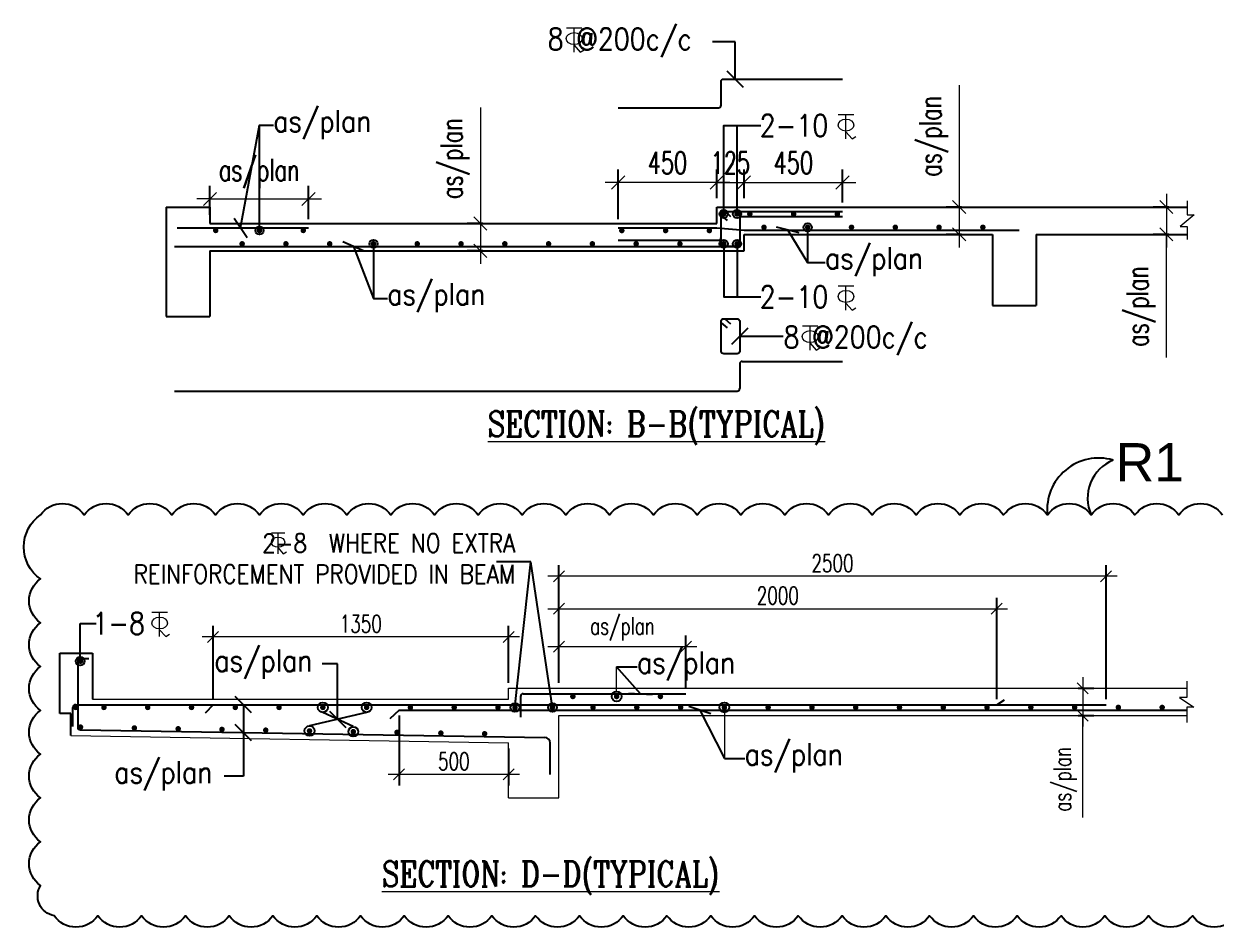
# Model space of a CAD drawing. Header units: millimetres. Extents: x 1255966 to 1543449, y 318653 to 465396.
# Drawn here: x 1276426 to 1281873, y 324221 to 328346 of the extents above; entities that cross this region are included whole.
import ezdxf

# ---------------------------------------------------------------- set-up
doc = ezdxf.new("R2010")
doc.units = ezdxf.units.MM
doc.header["$LTSCALE"] = 500
doc.header["$MEASUREMENT"] = 0
doc.header["$PDMODE"] = 34
doc.layers.get('Defpoints').update_dxf_attribs({"lineweight": 0})
for name, color, linetype in [('3BEAM NO', 6, 'Continuous'), ('CLOUD', 95, 'Continuous'), ('S-T', 3, 'Continuous'), ('sec', 31, 'Continuous'), ('STEEL', 1, 'Continuous')]:
    doc.layers.add(name, color=color, linetype=linetype)
for name, color, linetype, lineweight in [('BEAM ELE', 2, 'Continuous', 15), ('CALL', 1, 'Continuous', 18), ('DIM', 1, 'Continuous', 20), ('dim-M', 1, 'Continuous', 15), ('SHEET TITLE', 1, 'Continuous', 15), ('TEXT', 7, 'Continuous', 13), ('TEXT2', 3, 'Continuous', 15)]:
    doc.layers.add(name, color=color, linetype=linetype, lineweight=lineweight)
doc.styles.add('2MM', font='romans.shx', dxfattribs={"width": 0.7})
doc.styles.add('3mm', font='arial.ttf')
doc.styles.add('BHTESHT$0$HSCC2', font='romanc.shx')
doc.styles.add('S-T', font='romans.shx')
doc.styles.add('scale 100', font='GOTHIC.TTF', dxfattribs={"height": 80})
doc.dimstyles.new('RAJESH', dxfattribs={"dimtxt": 200, "dimasz": 180, "dimexe": 100, "dimexo": 250, "dimgap": 50, "dimtad": 2, "dimdec": 0, "dimzin": 1, "dimdsep": 46, "dimtxsty": '2MM', "dimblk": 'OBLIQUE', "dimcen": 0, "dimdle": 100, "dimclrd": 1, "dimclre": 1, "dimclrt": 3, "dimadec": 0, "dimazin": 0, "dimtfac": 1, "dimtdec": 0, "dimtix": 1, "dimtmove": 2, "dimatfit": 3, "dimfxl": 1, "dimtolj": 1, "dimlwd": -1, "dimarcsym": 0})
doc.dimstyles.new('SCALE 100', dxfattribs={"dimtxt": 80, "dimasz": 50, "dimexe": 50, "dimexo": 50, "dimgap": 25, "dimtad": 1, "dimdec": 0, "dimzin": 0, "dimdsep": 46, "dimtxsty": 'scale 100', "dimblk": 'OBLIQUE', "dimcen": 0.09, "dimdle": 50, "dimclrd": 256, "dimclre": 256, "dimclrt": 3, "dimadec": 0, "dimazin": 0, "dimtfac": 1, "dimtdec": 0, "dimtofl": 0, "dimtmove": 1, "dimatfit": 0, "dimldrblk": 'OBLIQUE', "dimfxl": 0.25, "dimtolj": 1, "dimtzin": 0, "dimlwd": -1, "dimlwe": -1, "dimarcsym": 0})
doc.dimstyles.new('SHUIB MOD.', dxfattribs={"dimtxt": 230, "dimasz": 130, "dimexe": 100, "dimexo": 70, "dimgap": 50, "dimtad": 2, "dimdec": 0, "dimzin": 4, "dimdsep": 46, "dimtxsty": '2MM', "dimblk": 'OBLIQUE', "dimcen": 0.09, "dimdle": 100, "dimclrd": 1, "dimclre": 1, "dimclrt": 3, "dimadec": 0, "dimazin": 0, "dimtfac": 1, "dimtdec": 0, "dimtix": 1, "dimtmove": 2, "dimatfit": 3, "dimfxl": 100, "dimtolj": 1, "dimlwd": -1, "dimarcsym": 0})

# ---------------------------------------------------------------- blocks, each defined once
blk = doc.blocks.new('_Oblique')
at = {"color": 0, "linetype": 'ByBlock', "lineweight": -2}
blk.add_line((-0.5, -0.5), (0.5, 0.5), dxfattribs=at)
blk = doc.blocks.new('*D422')
at = {"layer": 'Defpoints', "color": 0, "ltscale": 100, "transparency": 16777216}
for p in [(1278562.7, 327434.4), (1278511.9, 327309.4), (1278562.7, 327309.4)]:
    blk.add_point(p, dxfattribs=at)
at = {"layer": 'dim-M', "color": 1, "ltscale": 100, "transparency": 16777216}
for p, q in [((1278511.9, 327963.7), (1278511.9, 327434.4)), ((1278511.9, 327494.4), (1278511.9, 327249.4))]:
    blk.add_line(p, q, dxfattribs=at)
at = {"layer": 'dim-M', "color": 1, "lineweight": -2, "ltscale": 100, "transparency": 16777216}
for p, q in [((1278522.7, 327434.4), (1278451.9, 327434.4)), ((1278522.7, 327309.4), (1278451.9, 327309.4))]:
    blk.add_line(p, q, dxfattribs=at)
at = {"layer": 'dim-M', "color": 1, "ltscale": 100, "transparency": 16777216, "xscale": 60, "yscale": 60, "zscale": 60}
for p, rotation in [((1278511.9, 327434.4), 90), ((1278511.9, 327309.4), 270)]:
    blk.add_blockref('_Oblique', p, dxfattribs=dict(at, rotation=rotation))
at = {"layer": 'dim-M', "color": 3, "ltscale": 100, "transparency": 16777216, "insert": (1278395.7, 327730.4), "char_height": 100, "attachment_point": 5, "rotation": 90, "style": '2MM'}
blk.add_mtext('\\A1;as/plan', dxfattribs=at)
blk = doc.blocks.new('*D423')
at = {"layer": 'Defpoints', "color": 0, "ltscale": 100, "transparency": 16777216}
for p in [(1281696.4, 327509.4), (1281645.6, 327384.4), (1281696.4, 327384.4)]:
    blk.add_point(p, dxfattribs=at)
at = {"layer": 'dim-M', "color": 1, "ltscale": 100, "transparency": 16777216}
for p, q in [((1281645.6, 327569.4), (1281645.6, 327324.4)), ((1281645.6, 326821.7), (1281645.6, 327384.4))]:
    blk.add_line(p, q, dxfattribs=at)
at = {"layer": 'dim-M', "color": 1, "lineweight": -2, "ltscale": 100, "transparency": 16777216}
for p, q in [((1281656.4, 327509.4), (1281585.6, 327509.4)), ((1281656.4, 327384.4), (1281585.6, 327384.4))]:
    blk.add_line(p, q, dxfattribs=at)
at = {"layer": 'dim-M', "color": 1, "ltscale": 100, "transparency": 16777216, "xscale": 60, "yscale": 60, "zscale": 60}
for p, rotation in [((1281645.6, 327509.4), 90), ((1281645.6, 327384.4), 270)]:
    blk.add_blockref('_Oblique', p, dxfattribs=dict(at, rotation=rotation))
at = {"layer": 'dim-M', "color": 3, "ltscale": 100, "transparency": 16777216, "insert": (1281529.4, 327055), "char_height": 100, "attachment_point": 5, "rotation": 90, "style": '2MM'}
blk.add_mtext('\\A1;as/plan', dxfattribs=at)
blk = doc.blocks.new('*D424')
at = {"layer": 'Defpoints', "color": 0, "ltscale": 100, "transparency": 16777216}
for p in [(1279716.3, 327621.3), (1279591.3, 327509.4), (1279716.3, 327509.4)]:
    blk.add_point(p, dxfattribs=at)
at = {"layer": 'dim-M', "color": 1, "lineweight": -2, "ltscale": 100, "transparency": 16777216}
for p, q in [((1279591.3, 327549.4), (1279591.3, 327681.3)), ((1279716.3, 327549.4), (1279716.3, 327681.3))]:
    blk.add_line(p, q, dxfattribs=at)
at = {"layer": 'dim-M', "color": 1, "ltscale": 100, "transparency": 16777216}
for p, q in [((1279591.3, 327621.3), (1279531.3, 327621.3)), ((1279591.3, 327621.3), (1279716.3, 327621.3)), ((1279716.3, 327621.3), (1279776.3, 327621.3))]:
    blk.add_line(p, q, dxfattribs=at)
at = {"layer": 'dim-M', "color": 1, "ltscale": 100, "transparency": 16777216, "xscale": 60, "yscale": 60, "zscale": 60}
blk.add_blockref('_Oblique', (1279591.3, 327621.3), dxfattribs=at)
at = {"layer": 'dim-M', "color": 1, "ltscale": 100, "transparency": 16777216, "xscale": 60, "yscale": 60, "zscale": 60, "rotation": 180}
blk.add_blockref('_Oblique', (1279716.3, 327621.3), dxfattribs=at)
at = {"layer": 'dim-M', "color": 3, "ltscale": 100, "transparency": 16777216, "insert": (1279653.8, 327711.3), "char_height": 100, "attachment_point": 5, "style": '2MM'}
blk.add_mtext('\\A1;125', dxfattribs=at)
blk = doc.blocks.new('*D425')
at = {"layer": 'Defpoints', "color": 0, "ltscale": 100, "transparency": 16777216}
for p in [(1280749.7, 327509.4), (1280698.9, 327384.4), (1280749.7, 327384.4)]:
    blk.add_point(p, dxfattribs=at)
at = {"layer": 'dim-M', "color": 1, "ltscale": 100, "transparency": 16777216}
for p, q in [((1280698.9, 328065.4), (1280698.9, 327509.4)), ((1280698.9, 327569.4), (1280698.9, 327324.4))]:
    blk.add_line(p, q, dxfattribs=at)
at = {"layer": 'dim-M', "color": 1, "lineweight": -2, "ltscale": 100, "transparency": 16777216}
for p, q in [((1280709.7, 327509.4), (1280638.9, 327509.4)), ((1280709.7, 327384.4), (1280638.9, 327384.4))]:
    blk.add_line(p, q, dxfattribs=at)
at = {"layer": 'dim-M', "color": 1, "ltscale": 100, "transparency": 16777216, "xscale": 60, "yscale": 60, "zscale": 60}
for p, rotation in [((1280698.9, 327509.4), 90), ((1280698.9, 327384.4), 270)]:
    blk.add_blockref('_Oblique', p, dxfattribs=dict(at, rotation=rotation))
at = {"layer": 'dim-M', "color": 3, "ltscale": 100, "transparency": 16777216, "insert": (1280582.7, 327832.1), "char_height": 100, "attachment_point": 5, "rotation": 90, "style": '2MM'}
blk.add_mtext('\\A1;as/plan', dxfattribs=at)
blk = doc.blocks.new('*D431')
at = {"layer": 'Defpoints', "color": 0, "transparency": 16777216}
for p in [(1281217.4, 325311.7, 0), (1281217.4, 325186.7, 0), (1281263.5, 325186.7)]:
    blk.add_point(p, dxfattribs=at)
at = {"layer": 'SHEET TITLE', "color": 1, "transparency": 16777216}
for p, q in [((1281263.5, 325361.7), (1281263.5, 325136.7)), ((1281263.5, 324721.3), (1281263.5, 325186.7))]:
    blk.add_line(p, q, dxfattribs=at)
at = {"layer": 'SHEET TITLE', "color": 1, "lineweight": -2, "transparency": 16777216}
for p, q in [((1281242.4, 325311.7), (1281313.5, 325311.7)), ((1281242.4, 325186.7), (1281313.5, 325186.7))]:
    blk.add_line(p, q, dxfattribs=at)
at = {"layer": 'SHEET TITLE', "color": 1, "transparency": 16777216, "xscale": 50, "yscale": 50, "zscale": 50}
for p, rotation in [((1281263.5, 325311.7), 90), ((1281263.5, 325186.7), 270)]:
    blk.add_blockref('_Oblique', p, dxfattribs=dict(at, rotation=rotation))
at = {"layer": 'SHEET TITLE', "color": 3, "transparency": 16777216, "insert": (1281182.6, 324896), "char_height": 80, "attachment_point": 5, "rotation": 90, "style": '2MM'}
blk.add_mtext('\\A1;as/plan', dxfattribs=at)
blk = doc.blocks.new('*D432')
at = {"layer": 'Defpoints', "color": 0, "transparency": 16777216}
for p in [(1278870.4, 325823.1), (1278870.4, 325311.7, 0), (1281370.4, 325236.7, 0)]:
    blk.add_point(p, dxfattribs=at)
at = {"layer": 'SHEET TITLE', "color": 1, "lineweight": -2, "transparency": 16777216}
for p, q in [((1278870.4, 325336.7), (1278870.4, 325873.1)), ((1281370.4, 325261.7), (1281370.4, 325873.1))]:
    blk.add_line(p, q, dxfattribs=at)
at = {"layer": 'SHEET TITLE', "color": 1, "transparency": 16777216}
blk.add_line((1281420.4, 325823.1), (1278820.4, 325823.1), dxfattribs=at)
at = {"layer": 'SHEET TITLE', "color": 1, "transparency": 16777216, "xscale": 50, "yscale": 50, "zscale": 50, "rotation": 180}
blk.add_blockref('_Oblique', (1278870.4, 325823.1), dxfattribs=at)
at = {"layer": 'SHEET TITLE', "color": 1, "transparency": 16777216, "xscale": 50, "yscale": 50, "zscale": 50}
blk.add_blockref('_Oblique', (1281370.4, 325823.1), dxfattribs=at)
at = {"layer": 'SHEET TITLE', "color": 3, "transparency": 16777216, "insert": (1280120.4, 325883.1), "char_height": 80, "attachment_point": 5, "style": '2MM'}
blk.add_mtext('\\A1;2500', dxfattribs=at)
blk = doc.blocks.new('*D434')
at = {"layer": 'Defpoints', "color": 0, "transparency": 16777216}
for p in [(1278140.4, 325211.7, 0), (1278640.4, 325061.7, 0), (1278140.4, 324918)]:
    blk.add_point(p, dxfattribs=at)
at = {"layer": 'SHEET TITLE', "color": 1, "lineweight": -2, "transparency": 16777216}
for p, q in [((1278140.4, 325186.7), (1278140.4, 324868)), ((1278640.4, 325036.7), (1278640.4, 324868))]:
    blk.add_line(p, q, dxfattribs=at)
at = {"layer": 'SHEET TITLE', "color": 1, "transparency": 16777216}
blk.add_line((1278690.4, 324918), (1278090.4, 324918), dxfattribs=at)
at = {"layer": 'SHEET TITLE', "color": 1, "transparency": 16777216, "xscale": 50, "yscale": 50, "zscale": 50, "rotation": 180}
blk.add_blockref('_Oblique', (1278140.4, 324918), dxfattribs=at)
at = {"layer": 'SHEET TITLE', "color": 1, "transparency": 16777216, "xscale": 50, "yscale": 50, "zscale": 50}
blk.add_blockref('_Oblique', (1278640.4, 324918), dxfattribs=at)
at = {"layer": 'SHEET TITLE', "color": 3, "transparency": 16777216, "insert": (1278390.4, 324978), "char_height": 80, "attachment_point": 5, "style": '2MM'}
blk.add_mtext('\\A1;500', dxfattribs=at)
blk = doc.blocks.new('*D433')
at = {"layer": 'Defpoints', "color": 0, "transparency": 16777216}
for p in [(1280870.4, 325674.9), (1278870.4, 325311.7, 0), (1280870.4, 325236.7, 0)]:
    blk.add_point(p, dxfattribs=at)
at = {"layer": 'SHEET TITLE', "color": 1, "lineweight": -2, "transparency": 16777216}
for p, q in [((1278870.4, 325336.7), (1278870.4, 325724.9)), ((1280870.4, 325261.7), (1280870.4, 325724.9))]:
    blk.add_line(p, q, dxfattribs=at)
at = {"layer": 'SHEET TITLE', "color": 1, "transparency": 16777216}
blk.add_line((1278820.4, 325674.9), (1280920.4, 325674.9), dxfattribs=at)
at = {"layer": 'SHEET TITLE', "color": 1, "transparency": 16777216, "xscale": 50, "yscale": 50, "zscale": 50, "rotation": 180}
blk.add_blockref('_Oblique', (1278870.4, 325674.9), dxfattribs=at)
at = {"layer": 'SHEET TITLE', "color": 1, "transparency": 16777216, "xscale": 50, "yscale": 50, "zscale": 50}
blk.add_blockref('_Oblique', (1280870.4, 325674.9), dxfattribs=at)
at = {"layer": 'SHEET TITLE', "color": 3, "transparency": 16777216, "insert": (1279870.4, 325734.9), "char_height": 80, "attachment_point": 5, "style": '2MM'}
blk.add_mtext('\\A1;2000', dxfattribs=at)
blk = doc.blocks.new('*D429')
at = {"layer": 'Defpoints', "color": 0, "transparency": 16777216}
for p in [(1277290.4, 325546.1), (1278640.4, 325311.7, 0), (1277290.4, 325236.7, 0)]:
    blk.add_point(p, dxfattribs=at)
at = {"layer": 'SHEET TITLE', "color": 1, "lineweight": -2, "transparency": 16777216}
for p, q in [((1277290.4, 325261.7), (1277290.4, 325596.1)), ((1278640.4, 325336.7), (1278640.4, 325596.1))]:
    blk.add_line(p, q, dxfattribs=at)
at = {"layer": 'SHEET TITLE', "color": 1, "transparency": 16777216}
blk.add_line((1278690.4, 325546.1), (1277240.4, 325546.1), dxfattribs=at)
at = {"layer": 'SHEET TITLE', "color": 1, "transparency": 16777216, "xscale": 50, "yscale": 50, "zscale": 50, "rotation": 180}
blk.add_blockref('_Oblique', (1277290.4, 325546.1), dxfattribs=at)
at = {"layer": 'SHEET TITLE', "color": 1, "transparency": 16777216, "xscale": 50, "yscale": 50, "zscale": 50}
blk.add_blockref('_Oblique', (1278640.4, 325546.1), dxfattribs=at)
at = {"layer": 'SHEET TITLE', "color": 3, "transparency": 16777216, "insert": (1277965.4, 325606.1), "char_height": 80, "attachment_point": 5, "style": '2MM'}
blk.add_mtext('\\A1;1350', dxfattribs=at)
blk = doc.blocks.new('*D430')
at = {"layer": 'Defpoints', "color": 0, "transparency": 16777216}
for p in [(1279450.9, 325502.2), (1278870.4, 325311.7), (1279450.9, 325286.7, 0)]:
    blk.add_point(p, dxfattribs=at)
at = {"layer": 'SHEET TITLE', "color": 1, "lineweight": -2, "transparency": 16777216}
for p, q in [((1278870.4, 325336.7), (1278870.4, 325552.2)), ((1279450.9, 325311.7), (1279450.9, 325552.2))]:
    blk.add_line(p, q, dxfattribs=at)
at = {"layer": 'SHEET TITLE', "color": 1, "transparency": 16777216}
blk.add_line((1278820.4, 325502.2), (1279500.9, 325502.2), dxfattribs=at)
at = {"layer": 'SHEET TITLE', "color": 1, "transparency": 16777216, "xscale": 50, "yscale": 50, "zscale": 50, "rotation": 180}
blk.add_blockref('_Oblique', (1278870.4, 325502.2), dxfattribs=at)
at = {"layer": 'SHEET TITLE', "color": 1, "transparency": 16777216, "xscale": 50, "yscale": 50, "zscale": 50}
blk.add_blockref('_Oblique', (1279450.9, 325502.2), dxfattribs=at)
at = {"layer": 'SHEET TITLE', "color": 3, "transparency": 16777216, "insert": (1279160.7, 325583.2), "char_height": 80, "attachment_point": 5, "style": '2MM'}
blk.add_mtext('\\A1;as/plan', dxfattribs=at)
blk = doc.blocks.new('*D436')
at = {"layer": 'Defpoints', "color": 0, "ltscale": 100, "transparency": 16777216}
for p in [(1279141.3, 327621.3), (1279591.3, 327509.4), (1279141.3, 327414.4)]:
    blk.add_point(p, dxfattribs=at)
at = {"layer": 'dim-M', "color": 1, "lineweight": -2, "ltscale": 100, "transparency": 16777216}
for p, q in [((1279141.3, 327454.4), (1279141.3, 327681.3)), ((1279591.3, 327549.4), (1279591.3, 327681.3))]:
    blk.add_line(p, q, dxfattribs=at)
at = {"layer": 'dim-M', "color": 1, "ltscale": 100, "transparency": 16777216}
blk.add_line((1279651.3, 327621.3), (1279081.3, 327621.3), dxfattribs=at)
at = {"layer": 'dim-M', "color": 1, "ltscale": 100, "transparency": 16777216, "xscale": 60, "yscale": 60, "zscale": 60, "rotation": 180}
blk.add_blockref('_Oblique', (1279141.3, 327621.3), dxfattribs=at)
at = {"layer": 'dim-M', "color": 1, "ltscale": 100, "transparency": 16777216, "xscale": 60, "yscale": 60, "zscale": 60}
blk.add_blockref('_Oblique', (1279591.3, 327621.3), dxfattribs=at)
at = {"layer": 'dim-M', "color": 3, "ltscale": 100, "transparency": 16777216, "insert": (1279366.3, 327711.3), "char_height": 100, "attachment_point": 5, "style": '2MM'}
blk.add_mtext('\\A1;450', dxfattribs=at)
blk = doc.blocks.new('*D437')
at = {"layer": 'Defpoints', "color": 0, "ltscale": 100, "transparency": 16777216}
for p in [(1280166.3, 327621.3), (1279716.3, 327509.4), (1280166.3, 327489.4)]:
    blk.add_point(p, dxfattribs=at)
at = {"layer": 'dim-M', "color": 1, "lineweight": -2, "ltscale": 100, "transparency": 16777216}
for p, q in [((1279716.3, 327549.4), (1279716.3, 327681.3)), ((1280166.3, 327529.4), (1280166.3, 327681.3))]:
    blk.add_line(p, q, dxfattribs=at)
at = {"layer": 'dim-M', "color": 1, "ltscale": 100, "transparency": 16777216}
blk.add_line((1279656.3, 327621.3), (1280226.3, 327621.3), dxfattribs=at)
at = {"layer": 'dim-M', "color": 1, "ltscale": 100, "transparency": 16777216, "xscale": 60, "yscale": 60, "zscale": 60, "rotation": 180}
blk.add_blockref('_Oblique', (1279716.3, 327621.3), dxfattribs=at)
at = {"layer": 'dim-M', "color": 1, "ltscale": 100, "transparency": 16777216, "xscale": 60, "yscale": 60, "zscale": 60}
blk.add_blockref('_Oblique', (1280166.3, 327621.3), dxfattribs=at)
at = {"layer": 'dim-M', "color": 3, "ltscale": 100, "transparency": 16777216, "insert": (1279941.3, 327711.3), "char_height": 100, "attachment_point": 5, "style": '2MM'}
blk.add_mtext('\\A1;450', dxfattribs=at)
blk = doc.blocks.new('A$C76682FD6')
at = {"layer": 'TEXT', "color": 3, "ltscale": 0.2}
for p, q in [((143, 219, -1), (2, 219, -1)), ((72, 0, -1), (72, 219, -1)), ((72, 63, -1), (128, 0, -1)), ((128, 0, -1), (162, 21))]:
    blk.add_line(p, q, dxfattribs=at)
blk.add_ellipse((72, 124, -1), major_axis=(72.3, 0), ratio=0.753223, dxfattribs=at)
blk = doc.blocks.new('*D472')
at = {"layer": 'Defpoints', "color": 0, "ltscale": 100, "transparency": 16777216}
for p in [(1277726.3, 327546.3), (1277276.3, 327434.4), (1277726.3, 327414.4)]:
    blk.add_point(p, dxfattribs=at)
at = {"layer": 'dim-M', "color": 1, "lineweight": -2, "ltscale": 100, "transparency": 16777216}
for p, q in [((1277276.3, 327474.4), (1277276.3, 327606.3)), ((1277726.3, 327454.4), (1277726.3, 327606.3))]:
    blk.add_line(p, q, dxfattribs=at)
at = {"layer": 'dim-M', "color": 1, "ltscale": 100, "transparency": 16777216}
for p, q in [((1277276.3, 327546.3), (1277216.3, 327546.3)), ((1277276.3, 327546.3), (1277726.3, 327546.3)), ((1277726.3, 327546.3), (1277786.3, 327546.3))]:
    blk.add_line(p, q, dxfattribs=at)
at = {"layer": 'dim-M', "color": 1, "ltscale": 100, "transparency": 16777216, "xscale": 60, "yscale": 60, "zscale": 60}
blk.add_blockref('_Oblique', (1277276.3, 327546.3), dxfattribs=at)
at = {"layer": 'dim-M', "color": 1, "ltscale": 100, "transparency": 16777216, "xscale": 60, "yscale": 60, "zscale": 60, "rotation": 180}
blk.add_blockref('_Oblique', (1277726.3, 327546.3), dxfattribs=at)
at = {"layer": 'dim-M', "color": 3, "ltscale": 100, "transparency": 16777216, "insert": (1277501.3, 327662.5), "char_height": 100, "attachment_point": 5, "style": '2MM'}
blk.add_mtext('\\A1;as/plan', dxfattribs=at)

msp = doc.modelspace()

# ---------------------------------------------------------------- linework, layer by layer
at = {"layer": '3BEAM NO', "color": 1, "ltscale": 1000}
for p, q in [((1277992.1, 325201.4, 0), (1277731.1, 325139.6, 0)), ((1277931.1, 325136.3, 0), (1277792.1, 325201.4, 0))]:
    msp.add_line(p, q, dxfattribs=at)
for points in [[(1277502.2, 327421), (1277502.2, 327882.5), (1277566.1, 327882.5)], [(1279623.3, 327496), (1279623.3, 327881.3), (1279792.7, 327881.3)], [(1279684.3, 327496), (1279684.3, 327881.3), (1279792.7, 327881.3)], [(1280006.7, 327398.4), (1280006.7, 327256.6), (1280086.9, 327256.6)], [(1278022.9, 327322.8), (1278022.9, 327092.3), (1278086.8, 327092.3)], [(1279623.3, 327322.8), (1279623.3, 327098.7), (1279792.7, 327098.7)], [(1279684.3, 327322.8), (1279684.3, 327098.7), (1279792.7, 327098.7)]]:
    msp.add_lwpolyline(points, dxfattribs=at)
for centre, radius in [((1279623.3, 327477.4), 18.6), ((1279684.3, 327477.4), 18.6), ((1277502.6, 327402.4), 18.6), ((1280007.1, 327417), 18.6), ((1278023.3, 327341.4), 18.6), ((1279623.3, 327341.4), 18.6), ((1279684.3, 327341.4), 18.6), ((1279134.3, 325274.1, 0), 22.6), ((1277792.1, 325224.1, 0), 22.6), ((1277992.1, 325224.1, 0), 22.6), ((1279626.3, 325224.3, 0), 22.6), ((1277731.1, 325117, 0), 22.6), ((1277931.1, 325113.6, 0), 22.6)]:
    msp.add_circle(centre, radius, dxfattribs=at)
at = {"layer": 'BEAM ELE', "color": 3}
for p, q in [((1278640.4, 325261.7, 0), (1278640.4, 325311.7, 0)), ((1278640.4, 325311.7, 0), (1281738.4, 325311.7, 0)), ((1276740.4, 325261.7, 0), (1278640.4, 325261.7, 0)), ((1278870.4, 324811.7, 0.6), (1278870.4, 325186.7, 0.6)), ((1278870.4, 325186.7, 0), (1281738.4, 325186.7, 0)), ((1276640.4, 325096.7, 0), (1278640.4, 325061.7, 0)), ((1278640.4, 324811.7, 0), (1278640.4, 325061.7, 0)), ((1278640.4, 324811.7, 0), (1278870.4, 324811.7, 0.6))]:
    msp.add_line(p, q, dxfattribs=at)
at = {"layer": 'BEAM ELE', "color": 1}
msp.add_lwpolyline([(1281740.4, 327537.1), (1281740.4, 327474.3), (1281772.5, 327474.3), (1281708.2, 327419.9), (1281740.4, 327419.9), (1281740.4, 327360.5)], dxfattribs=at)
at = {"layer": 'BEAM ELE', "color": 1, "elevation": 0}
msp.add_lwpolyline([(1281738.4, 325344.8), (1281738.4, 325269.2), (1281706.3, 325269.2), (1281770.6, 325225.8), (1281738.4, 325225.8), (1281738.4, 325155.3)], dxfattribs=at)
at = {"layer": 'CALL', "ltscale": 10, "elevation": 0}
for points in [[(1279134.3, 325296.7), (1279134.3, 325410), (1279228, 325410)], [(1279626.3, 325201.7), (1279626.3, 324991.2), (1279720.1, 324991.2)]]:
    msp.add_lwpolyline(points, dxfattribs=at)
at = {"layer": 'CLOUD', "color": 1}
msp.add_lwpolyline([(1281964.2, 324272.8, -0.520567), (1281764.2, 324272.8, -0.520567), (1281564.2, 324272.8, -0.520567), (1281364.2, 324272.8, -0.520567), (1281164.2, 324272.8, -0.520567), (1280964.2, 324272.8, -0.520567), (1280764.2, 324272.8, -0.520567), (1280564.2, 324272.8, -0.520567), (1280364.2, 324272.8, -0.520567), (1280164.2, 324272.8, -0.520567), (1279964.2, 324272.8, -0.520567), (1279764.2, 324272.8, -0.520567), (1279564.2, 324272.8, -0.520567), (1279364.2, 324272.8, -0.520567), (1279164.2, 324272.8, -0.520567), (1278964.2, 324272.8, -0.520567), (1278764.2, 324272.8, -0.520567), (1278564.2, 324272.8, -0.520567), (1278364.2, 324272.8, -0.520567), (1278164.2, 324272.8, -0.520567), (1277964.2, 324272.8, -0.520567), (1277764.2, 324272.8, -0.520567), (1277564.2, 324272.8, -0.520567), (1277364.2, 324272.8, -0.520567), (1277164.2, 324272.8, -0.520567), (1276964.2, 324272.8, -0.520567), (1276764.2, 324272.8, -0.520567), (1276564.2, 324272.8, -0.520567), (1276502.2, 324410.8, -0.520567), (1276502.2, 324610.8, -0.520567), (1276502.2, 324810.8, -0.520567), (1276502.2, 325010.8, -0.520567), (1276502.2, 325210.8, -0.520567), (1276502.2, 325410.8, -0.520567), (1276502.2, 325610.8, -0.520567), (1276502.2, 325810.8, -0.520567), (1276502.2, 326103.2, -0.520567), (1276702.2, 326103.2, -0.520567), (1276902.2, 326103.2, -0.520567), (1277102.2, 326103.2, -0.520567), (1277302.2, 326103.2, -0.520567), (1277502.2, 326103.2, -0.520567), (1277702.2, 326103.2, -0.520567), (1277902.2, 326103.2, -0.520567), (1278102.2, 326103.2, -0.520567), (1278302.2, 326103.2, -0.520567), (1278502.2, 326103.2, -0.520567), (1278702.2, 326103.2, -0.520567), (1278902.2, 326103.2, -0.520567), (1279102.2, 326103.2, -0.520567), (1279302.2, 326103.2, -0.520567), (1279502.2, 326103.2, -0.520567), (1279702.2, 326103.2, -0.520567), (1279902.2, 326103.2, -0.520567), (1280102.2, 326103.2, -0.520567), (1280302.2, 326103.2, -0.520567), (1280502.2, 326103.2, -0.520567), (1280702.2, 326103.2, -0.520567), (1280902.2, 326103.2, -0.520567), (1281102.2, 326103.2, -0.520567), (1281302.2, 326103.2, -0.520567), (1281502.2, 326103.2, -0.520567), (1281702.2, 326103.2, -0.520567), (1281902.2, 326103.2, -0.520567)], format="xyb", dxfattribs=at)
at = {"layer": 'CLOUD', "color": 1, "ltscale": 10}
for centre, radius, start, end in [((1281336.5, 326127.3), 235.6, 73.816, 185.8797), ((1281473.6, 326179.9), 187.8, 112.3627, 204.1007)]:
    msp.add_arc(centre, radius, start, end, dxfattribs=at)
at = {"layer": 'sec', "color": 3, "linetype": 'ByBlock'}
for p, q in [((1277076.3, 327509.4), (1277076.3, 327009.4)), ((1277076.3, 327509.4), (1277276.3, 327509.4)), ((1277276.3, 327509.4), (1277276.3, 327434.4)), ((1279591.3, 327434.4), (1279591.3, 327509.4)), ((1279591.3, 327509.4), (1281740.4, 327509.4)), ((1277276.3, 327434.4), (1279591.3, 327434.4)), ((1279716.3, 327309.4), (1279716.3, 327384.4)), ((1279716.3, 327384.4), (1280851.3, 327384.4)), ((1280851.3, 327384.4), (1280851.3, 327059.4)), ((1281051.3, 327384.4), (1281051.3, 327059.4)), ((1281051.3, 327384.4), (1281740.4, 327384.4)), ((1277276.3, 327309.4), (1277276.3, 327009.4)), ((1277276.3, 327309.4), (1279716.3, 327309.4)), ((1280851.3, 327059.4), (1281051.3, 327059.4)), ((1277076.3, 327009.4), (1277276.3, 327009.4)), ((1276590.4, 325196.7, 0), (1276590.4, 325471.7, 0)), ((1276590.4, 325471.7, 0), (1276740.4, 325471.7, 0)), ((1276740.4, 325471.7, 0), (1276740.4, 325261.7, 0)), ((1276640.4, 325196.7, 0), (1276590.4, 325196.7, 0)), ((1276640.4, 325096.7, 0), (1276640.4, 325196.7, 0))]:
    msp.add_line(p, q, dxfattribs=at)
at = {"layer": 'STEEL', "color": 4}
for p, q in [((1279623.3, 328094, 0), (1280166.3, 328094)), ((1279615, 327468.3), (1279639, 327448.6)), ((1279623.3, 327489.4, 0), (1280166.3, 327489.4)), ((1279631.1, 327487), (1279654.1, 327466)), ((1277125.9, 327414.4, 0), (1277726.3, 327414.4)), ((1279141.3, 327414.4), (1279591.3, 327414.4)), ((1279591.3, 327414.4), (1279716.3, 327404.4)), ((1279696.3, 327453.4), (1279696.3, 327341.4)), ((1279708.3, 327465.4), (1280166.3, 327465.4)), ((1279716.3, 327404.4), (1280973.4, 327404.4)), ((1277114.9, 327329.4), (1279684.3, 327329.4)), ((1279611.3, 326981), (1279639, 326958.3)), ((1279628.4, 326999.1), (1279654.1, 326975.7)), ((1279696.3, 326792.5, 0), (1279696.3, 326680.5)), ((1279708.3, 326804.5), (1280166.3, 326804.5)), ((1277114.9, 326668.5), (1279684.3, 326668.5)), ((1276672.3, 325435.7, 0), (1276672.3, 325134.2, 0)), ((1276684.3, 325447.7, 0), (1276722.7, 325447.7, 0)), ((1276662.6, 325236.7, 0), (1281370.4, 325236.7, 0)), ((1277290.4, 325236.7, 0), (1277255, 325198.3, 0)), ((1278695.4, 325274.7, 0), (1278695.4, 325180.2, 0)), ((1278707.4, 325286.7, 0), (1279450.9, 325286.7, 0)), ((1280870.4, 325236.7, 0), (1280905.8, 325258.9, 0)), ((1276650.4, 325137.3, 0), (1276650.4, 325224.2, 0)), ((1278140.4, 325211.7, 0), (1278097.7, 325172.6, 0)), ((1278140.4, 325211.7, 0), (1281738.4, 325211.7, 0)), ((1276684.8, 325121.7, 0), (1278805.5, 325086.7, 0)), ((1278830.5, 324918.6, 0), (1278830.5, 325061.7, 0))]:
    msp.add_line(p, q, dxfattribs=at)
for points in [[(1279141.3, 327962.4), (1279599.3, 327962.4, 0.414214), (1279611.3, 327974.4), (1279611.3, 328082, -0.414214), (1279623.3, 328094)], [(1279141.3, 327357.8), (1279599.3, 327357.8, 0.414214), (1279611.3, 327369.8), (1279611.3, 327477.4, -0.414214), (1279623.3, 327489.4)]]:
    msp.add_lwpolyline(points, format="xyb", dxfattribs=at)
at = {"layer": 'STEEL', "color": 4, "const_width": 12.5}
for points in [[(1279629.6, 327477.4, -1), (1279617.1, 327477.4, -1)], [(1279678.1, 327477.4, 1), (1279690.6, 327477.4, 1)], [(1279736.4, 327477.4, 1), (1279748.9, 327477.4, 1)], [(1279936.4, 327477.4, 1), (1279948.9, 327477.4, 1)], [(1280136.4, 327477.4, 1), (1280148.9, 327477.4, 1)], [(1277296.4, 327402.4, 1), (1277308.9, 327402.4, 1)], [(1277496.4, 327402.4, 1), (1277508.9, 327402.4, 1)], [(1277696.4, 327402.4, 1), (1277708.9, 327402.4, 1)], [(1279164.1, 327401.9, 1), (1279151.6, 327401.9, 1)], [(1279364.1, 327401.9, 1), (1279351.6, 327401.9, 1)], [(1279564.1, 327401.9, 1), (1279551.6, 327401.9, 1)], [(1279813.4, 327417, 1), (1279800.9, 327417, 1)], [(1280013.4, 327417, 1), (1280000.9, 327417, 1)], [(1280213.4, 327417, 1), (1280200.9, 327417, 1)], [(1280413.4, 327417, 1), (1280400.9, 327417, 1)], [(1280613.4, 327417, 1), (1280600.9, 327417, 1)], [(1280813.4, 327417, 1), (1280800.9, 327417, 1)], [(1277429.6, 327341.4, 1), (1277417.1, 327341.4, 1)], [(1277629.6, 327341.4, 1), (1277617.1, 327341.4, 1)], [(1277829.6, 327341.4, 1), (1277817.1, 327341.4, 1)], [(1278029.6, 327341.4, 1), (1278017.1, 327341.4, 1)], [(1278229.6, 327341.4, 1), (1278217.1, 327341.4, 1)], [(1278429.6, 327341.4, 1), (1278417.1, 327341.4, 1)], [(1278629.6, 327341.4, 1), (1278617.1, 327341.4, 1)], [(1278829.6, 327341.4, 1), (1278817.1, 327341.4, 1)], [(1279029.6, 327341.4, 1), (1279017.1, 327341.4, 1)], [(1279229.6, 327341.4, 1), (1279217.1, 327341.4, 1)], [(1279429.6, 327341.4, 1), (1279417.1, 327341.4, 1)], [(1279629.6, 327341.4, 1), (1279617.1, 327341.4, 1)], [(1279678.1, 327341.4, -1), (1279690.6, 327341.4, -1)], [(1276691.3, 325435.1, -1), (1276678.8, 325435.1, -1)], [(1278663.6, 325224.1, 1), (1278676.1, 325224.1, 1)], [(1278847.2, 325224.1, -1), (1278834.7, 325224.1, -1)]]:
    msp.add_lwpolyline(points, format="xyb", close=True, dxfattribs=at)
at = {"layer": 'STEEL', "color": 4}
for points in [[(1279623.3, 327489.4), (1279684.3, 327489.4, -0.414214), (1279696.3, 327477.4), (1279696.3, 327341.4, -0.414214), (1279684.3, 327329.4), (1279623.3, 327329.4, -0.414214), (1279611.3, 327341.4), (1279611.3, 327477.4, -0.414214)], [(1279623.3, 326999.1), (1279684.3, 326999.1, -0.414214), (1279696.3, 326987.1), (1279696.3, 326851.1, -0.414214), (1279684.3, 326839.1), (1279623.3, 326839.1, -0.414214), (1279611.3, 326851.1), (1279611.3, 326987.1, -0.414214)]]:
    msp.add_lwpolyline(points, format="xyb", close=True, dxfattribs=at)
at = {"layer": 'STEEL', "color": 4, "const_width": 12.5, "elevation": 0}
for points in [[(1276669.4, 325224.1, -1), (1276656.9, 325224.1, -1)], [(1276798.3, 325224.1, -1), (1276785.8, 325224.1, -1)], [(1276998.3, 325224.1, -1), (1276985.8, 325224.1, -1)], [(1277198.3, 325224.1, -1), (1277185.8, 325224.1, -1)], [(1277398.3, 325224.1, -1), (1277385.8, 325224.1, -1)], [(1277598.3, 325224.1, -1), (1277585.8, 325224.1, -1)], [(1277798.3, 325224.1, -1), (1277785.8, 325224.1, -1)], [(1277998.3, 325224.1, -1), (1277985.8, 325224.1, -1)], [(1278198.3, 325224.1, -1), (1278185.8, 325224.1, -1)], [(1278398.3, 325224.1, -1), (1278385.8, 325224.1, -1)], [(1278598.3, 325224.1, -1), (1278585.8, 325224.1, -1)], [(1278940.5, 325274.1, -1), (1278928, 325274.1, -1)], [(1279032.6, 325224.3, 1), (1279020.1, 325224.3, 1)], [(1279140.5, 325274.1, -1), (1279128, 325274.1, -1)], [(1279232.6, 325224.3, 1), (1279220.1, 325224.3, 1)], [(1279340.5, 325274.1, -1), (1279328, 325274.1, -1)], [(1279432.6, 325224.3, 1), (1279420.1, 325224.3, 1)], [(1279632.6, 325224.3, 1), (1279620.1, 325224.3, 1)], [(1279832.6, 325224.3, 1), (1279820.1, 325224.3, 1)], [(1280032.6, 325224.3, 1), (1280020.1, 325224.3, 1)], [(1280232.6, 325224.3, 1), (1280220.1, 325224.3, 1)], [(1280432.6, 325224.3, 1), (1280420.1, 325224.3, 1)], [(1280632.6, 325224.3, 1), (1280620.1, 325224.3, 1)], [(1280832.6, 325224.3, 1), (1280820.1, 325224.3, 1)], [(1281032.6, 325224.3, 1), (1281020.1, 325224.3, 1)], [(1281232.6, 325224.3, 1), (1281220.1, 325224.3, 1)], [(1281432.6, 325224.3, 1), (1281420.1, 325224.3, 1)], [(1281632.6, 325224.3, 1), (1281620.1, 325224.3, 1)], [(1276691.2, 325134.3, 1), (1276678.7, 325134.3, 1)], [(1276937.4, 325130.2, 1), (1276924.9, 325130.2, 1)], [(1277137.4, 325126.9, 1), (1277124.9, 325126.9, 1)], [(1277337.4, 325123.6, 1), (1277324.9, 325123.6, 1)], [(1277537.4, 325120.3, 1), (1277524.9, 325120.3, 1)], [(1277737.4, 325116.9, 1), (1277724.9, 325116.9, 1)], [(1277937.4, 325113.6, 1), (1277924.9, 325113.6, 1)], [(1278137.4, 325110.4, 1), (1278124.9, 325110.4, 1)], [(1278337.4, 325107, 1), (1278324.9, 325107, 1)], [(1278537.4, 325103.8, 1), (1278524.9, 325103.8, 1)]]:
    msp.add_lwpolyline(points, format="xyb", close=True, dxfattribs=at)
at = {"layer": 'STEEL', "color": 4}
for centre, radius, start, end in [((1279623.3, 327477.4), 12, 90, 180), ((1279708.3, 327453.4, 0), 12, 90, 180), ((1279684.3, 327341.4), 12, 270, 0), ((1279708.3, 326792.5, 0), 12, 90, 180), ((1279684.3, 326680.5), 12, 270, 0), ((1276684.3, 325435.7, 0), 12, 90, 180), ((1276662.9, 325224.2, 0), 12.5, 90, 180), ((1278707.4, 325274.7), 12, 90, 180), ((1276684.8, 325134.2, 0), 12.5, 180, 270), ((1278805.5, 325061.7, 0), 25, 0, 90)]:
    msp.add_arc(centre, radius, start, end, dxfattribs=at)

# ---------------------------------------------------------------- block references
at = {"layer": 'DIM', "lineweight": 0}
for p, xscale, yscale, zscale in [((1278904.2, 328216.6, -11256), 0.5, 0.5, 0.5), ((1280145.8, 327821.6, -11256), 0.5, 0.5, 0.5), ((1280145.8, 327039, -11256), 0.5, 0.5, 0.5), ((1279981.9, 326855.7, -11256), 0.5, 0.5, 0.5), ((1277556.9, 325926.3, -9567.6), 0.425, 0.425, 0.425), ((1277010.5, 325547.6, -11256), 0.5, 0.5, 0.5)]:
    msp.add_blockref('A$C76682FD6', p, dxfattribs=dict(at, xscale=xscale, yscale=yscale, zscale=zscale))

# ---------------------------------------------------------------- texts
at = {"layer": 'CLOUD', "color": 1, "linetype": 'Continuous', "style": '3mm'}
msp.add_text('R1', height=175, dxfattribs=at).set_placement((1281413.9, 326256.3, 0))
at = {"layer": 'S-T', "color": 3, "linetype": 'Continuous', "ltscale": 10, "style": 'S-T', "width": 0.85}
for s, p in [('8 @200c/c', (1278818.9, 328226.9, 1.8)), ('as/plan', (1277565.7, 327852.3, 1.8)), ('2-10', (1279787.6, 327831.9, 1.8)), ('as/plan', (1280086.5, 327226.4, 1.8)), ('as/plan', (1278086.5, 327062.1, 1.8)), ('2-10', (1279787.6, 327049.3, 1.8)), ('8 @200c/c', (1279896.6, 326866, 1.8)), ('1-8', (1276739, 325557.9, 1.8)), ('as/plan', (1277296.7, 325388.7, 1.8)), ('as/plan', (1279227.7, 325379.8, 1.8)), ('as/plan', (1279719.7, 324961, 1.8)), ('as/plan', (1276839.6, 324878.7, 1.8))]:
    msp.add_text(s, height=100, dxfattribs=at).set_placement(p)
at = {"layer": 'S-T', "color": 3, "linetype": 'Continuous', "insert": (1278670.4, 326017.4, 0), "char_height": 85, "width": 1998.087, "attachment_point": 3, "style": 'S-T'}
msp.add_mtext('{\\W0.85;2-8  WHERE NO EXTRA REINFORCEMENT PROVIDED IN BEAM }', dxfattribs=at)
at = {"layer": 'TEXT2', "style": 'BHTESHT$0$HSCC2', "width": 0.8}
for s, p in [('%%USECTION: B-B(TYPICAL)', (1278545.1, 326462.2, -2007576.1)), ('%%USECTION: D-D(TYPICAL)', (1278061.8, 324406.8, -2007576.1))]:
    msp.add_text(s, height=115, dxfattribs=at).set_placement(p)

# ---------------------------------------------------------------- dimensions: what is measured, and where the dimension line sits
at = {"layer": 'dim-M', "ltscale": 100}
for base, p1, p2, picture, middle in [((1280698.9, 327384.4), (1280749.7, 327509.4), (1280749.7, 327384.4), '*D425', (1280608.9, 327832.1)), ((1278511.9, 327309.4), (1278562.7, 327434.4), (1278562.7, 327309.4), '*D422', (1278421.9, 327730.4)), ((1281645.6, 327384.4), (1281696.4, 327509.4), (1281696.4, 327384.4), '*D423', (1281555.6, 327055))]:
    dim = msp.add_linear_dim(base=base, p1=p1, p2=p2, angle=90, text='as/plan', dimstyle='RAJESH', override={"dimtxt": 100, "dimasz": 60, "dimexe": 60, "dimexo": 40, "dimgap": 40, "dimdle": 60, "dimtmove": 1}, dxfattribs=at)
    dim.commit()
    dim.dimension.update_dxf_attribs({"geometry": picture, "text_midpoint": middle, "dimtype": 160})
dim = msp.add_linear_dim(base=(1277726.3, 327546.3), p1=(1277276.3, 327434.4), p2=(1277726.3, 327414.4), angle=180, text='as/plan', dimstyle='RAJESH', override={"dimtxt": 100, "dimasz": 60, "dimexe": 60, "dimexo": 40, "dimgap": 40, "dimdle": 60, "dimtmove": 1}, dxfattribs=at)
dim.commit()
dim.dimension.update_dxf_attribs({"geometry": '*D472', "text_midpoint": (1277501.3, 327662.5)})
for base, p2, picture, middle in [((1279141.3, 327621.3), (1279141.3, 327414.4), '*D436', (1279366.3, 327711.3)), ((1279716.3, 327621.3), (1279716.3, 327509.4), '*D424', (1279653.8, 327711.3))]:
    dim = msp.add_linear_dim(base=base, p1=(1279591.3, 327509.4), p2=p2, dimstyle='RAJESH', override={"dimtxt": 100, "dimasz": 60, "dimexe": 60, "dimexo": 40, "dimgap": 40, "dimdle": 60, "dimtmove": 1}, dxfattribs=at)
    dim.commit()
    dim.dimension.update_dxf_attribs({"geometry": picture, "text_midpoint": middle})
dim = msp.add_linear_dim(base=(1280166.3, 327621.3), p1=(1279716.3, 327509.4), p2=(1280166.3, 327489.4), angle=180, dimstyle='RAJESH', override={"dimtxt": 100, "dimasz": 60, "dimexe": 60, "dimexo": 40, "dimgap": 40, "dimdle": 60, "dimtmove": 1}, dxfattribs=at)
dim.commit()
dim.dimension.update_dxf_attribs({"geometry": '*D437', "text_midpoint": (1279941.3, 327711.3)})
at = {"layer": 'SHEET TITLE'}
for base, p1, p2, picture, middle in [((1278870.4, 325823.1, 0), (1281370.4, 325236.7, 0), (1278870.4, 325311.7, 0), '*D432', (1280120.4, 325883.1, 0)), ((1280870.4, 325674.9, 0), (1278870.4, 325311.7, 0), (1280870.4, 325236.7, 0), '*D433', (1279870.4, 325734.9, 0))]:
    dim = msp.add_linear_dim(base=base, p1=p1, p2=p2, angle=180, dimstyle='SHUIB MOD.', override={"dimtxt": 80, "dimasz": 50, "dimexe": 50, "dimexo": 25, "dimgap": 20, "dimdle": 50, "dimtmove": 1}, dxfattribs=at)
    dim.commit()
    dim.dimension.update_dxf_attribs({"geometry": picture, "text_midpoint": middle})
dim = msp.add_linear_dim(base=(1277290.4, 325546.1, 0), p1=(1278640.4, 325311.7, 0), p2=(1277290.4, 325236.7, 0), dimstyle='SHUIB MOD.', override={"dimtxt": 80, "dimasz": 50, "dimexe": 50, "dimexo": 25, "dimgap": 20, "dimdle": 50, "dimtmove": 1}, dxfattribs=at)
dim.commit()
dim.dimension.update_dxf_attribs({"geometry": '*D429', "text_midpoint": (1277965.4, 325606.1, 0)})
dim = msp.add_linear_dim(base=(1279450.9, 325502.2, 0), p1=(1278870.4, 325311.7, 0), p2=(1279450.9, 325286.7, 0), angle=180, text='as/plan', dimstyle='SHUIB MOD.', override={"dimtxt": 80, "dimasz": 50, "dimexe": 50, "dimexo": 25, "dimgap": 20, "dimdle": 50, "dimtmove": 1}, dxfattribs=at)
dim.commit()
dim.dimension.update_dxf_attribs({"geometry": '*D430', "text_midpoint": (1279160.7, 325583.2, 0)})
dim = msp.add_linear_dim(base=(1281263.5, 325186.7, 0), p1=(1281217.4, 325311.7, 0), p2=(1281217.4, 325186.7, 0), angle=90, text='as/plan', dimstyle='SHUIB MOD.', override={"dimtxt": 80, "dimasz": 50, "dimexe": 50, "dimexo": 25, "dimgap": 20, "dimdle": 50, "dimtmove": 1}, dxfattribs=at)
dim.commit()
dim.dimension.update_dxf_attribs({"geometry": '*D431', "text_midpoint": (1281359.7, 324896, 0), "dimtype": 160})
dim = msp.add_linear_dim(base=(1278140.4, 324918, 0), p1=(1278640.4, 325061.7, 0), p2=(1278140.4, 325211.7, 0), angle=180, dimstyle='SHUIB MOD.', override={"dimtxt": 80, "dimasz": 50, "dimexe": 50, "dimexo": 25, "dimgap": 20, "dimdle": 50, "dimtmove": 1}, dxfattribs=at)
dim.commit()
dim.dimension.update_dxf_attribs({"geometry": '*D434', "text_midpoint": (1278390.4, 324918, 0), "dimtype": 160})

# ---------------------------------------------------------------- leaders
at = {"layer": '3BEAM NO', "color": 1, "ltscale": 1000}
for points, override in [([(1279675.3, 328094, 0), (1279675.3, 328264.1, 0), (1279572.6, 328264.1, 0)], {"dimasz": 75, "dimclrd": 1}), ([(1277416.3, 327414.4), (1277502.2, 327882.5), (1277566.1, 327882.5)], {"dimasz": 75, "dimclrd": 1}), ([(1279916.3, 327404.4), (1280006.7, 327256.6), (1280086.9, 327256.6)], {"dimasz": 75, "dimclrd": 1}), ([(1277932.5, 327328.8), (1278022.9, 327092.3), (1278086.8, 327092.3)], {"dimasz": 75, "dimclrd": 1}), ([(1279696.3, 326919.1), (1279895.3, 326919.1)], {"dimasz": 75, "dimclrd": 1}), ([(1278841, 325224.1), (1278742.5, 325889), (1278585.3, 325889)], {"dimasz": 40, "dimclrd": 1, "dimldrblk": 'Origin'}), ([(1278669.8, 325224.1), (1278742.5, 325889), (1278585.3, 325889)], {"dimasz": 40, "dimclrd": 1, "dimldrblk": 'Origin'}), ([(1276683.7, 325435, 0), (1276683.7, 325607.3, 0), (1276756.9, 325607.3, 0)], {"dimasz": 40, "dimclrd": 1, "dimldrblk": 'Origin'}), ([(1277859.2, 325170, 0), (1277859.2, 325423.5, 0), (1277789.5, 325423.5, 0)], {"dimasz": 75, "dimclrd": 1}), ([(1279243.2, 325286.7, 0), (1279134.3, 325410, 0), (1279228, 325410, 0)], {"dimasz": 75, "dimclrd": 1}), ([(1277429.1, 325236.7, 0), (1277429.5, 324909.5, 0), (1277341.5, 324909.5, 0)], {"dimasz": 75, "dimclrd": 1}), ([(1279513.8, 325211.8, 0), (1279626.3, 324991.2, 0), (1279720.1, 324991.2, 0)], {"dimasz": 75, "dimclrd": 1}), ([(1277429.1, 325109.4, 0), (1277429.5, 324909.5, 0), (1277341.5, 324909.5, 0)], {"dimasz": 75, "dimclrd": 1})]:
    msp.add_leader(points, dimstyle='SCALE 100', override=override, dxfattribs=at)

doc.saveas('drawing.dxf')
